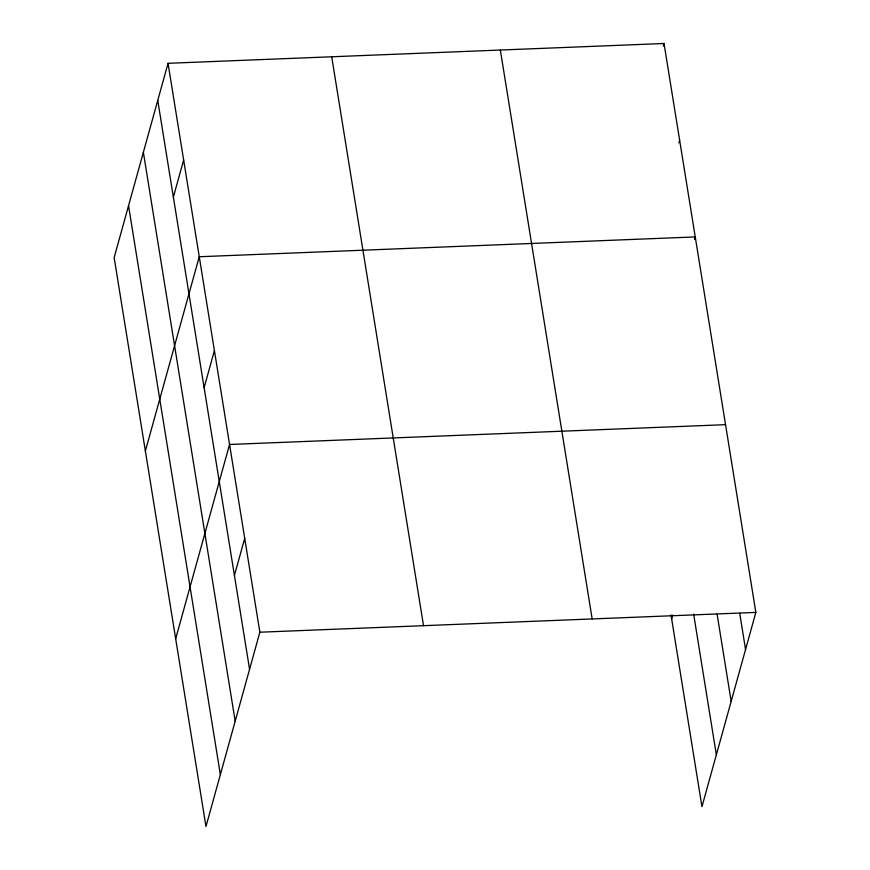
<?xml version="1.0" encoding="UTF-8"?>
<svg xmlns="http://www.w3.org/2000/svg" width="870" height="870" viewBox="0 0 870 870"><rect width="100%" height="100%" fill="white"/><g stroke="black" fill="none" stroke-linecap="round" stroke-linejoin="round"><path stroke-width="1.3" d="M168.041 63.314L114.155 257.596L205.972 826.5L259.858 632.218L168.041 63.314L664.027 43.5L755.845 612.404L701.959 806.686L671.009 614.916M173.358 197.109L183.646 160.036M145.377 451.019L199.252 256.748L695.239 236.923L694.532 239.489M204.124 387.694L214.401 350.61M175.675 638.765L229.549 444.483L725.536 424.669M234.421 575.429L244.709 538.356M663.31 46.056L664.027 43.5M678.926 142.767L679.633 140.211M671.662 618.94L672.738 615.057M259.858 632.218L755.845 612.404M739.717 613.274L745.557 649.488M717.108 614.198L731.17 701.361M693.629 614.002L716.347 754.812M500.348 50.036L592.165 618.94M331.709 56.778L423.527 625.682M157.753 100.398L249.57 669.302M143.365 152.272L235.183 721.176M128.542 205.722L220.36 774.626"/></g></svg>
